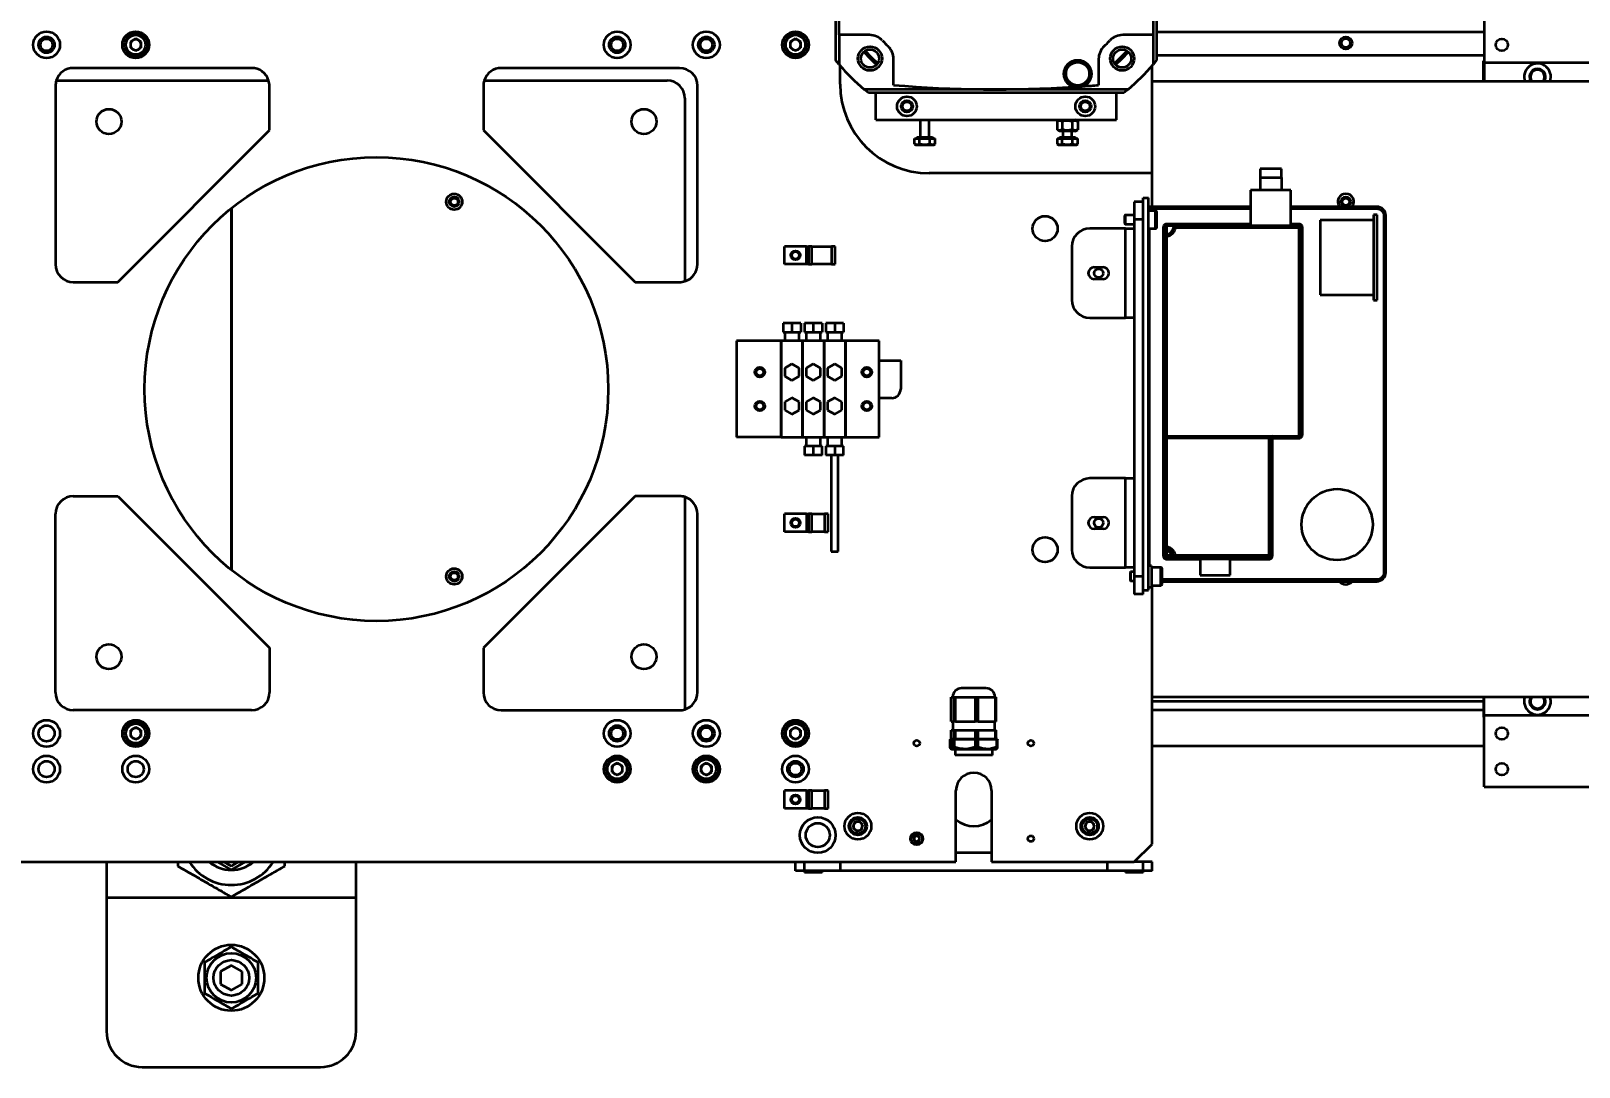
# Model space of a CAD drawing. Header units: millimetres. Extents: x 0 to 420, y 0 to 297.
# Drawn here: x 305.12 to 313.8, y 159.39 to 165.2 of the extents above; entities that cross this region are included whole.
import ezdxf

# ---------------------------------------------------------------- set-up
doc = ezdxf.new("R2010")
doc.units = ezdxf.units.MM
doc.layers.add('尺寸线层', color=150, linetype='Continuous')
doc.styles.add('SLDTEXTSTYLE2', font='TXT', dxfattribs={"width": 0.7})
doc.dimstyles.new('SLDDIMSTYLE0', dxfattribs={"dimtxt": 3.5, "dimasz": 3.302, "dimexe": 0, "dimexo": 0.0625, "dimgap": 0.875, "dimtad": 1, "dimdec": 1, "dimlfac": 100, "dimrnd": 1e-09, "dimzin": 12, "dimdsep": 46, "dimtxsty": 'SLDTEXTSTYLE2', "dimsah": 1, "dimcen": 0.09, "dimadec": 0, "dimazin": 3, "dimtfac": 1, "dimtdec": 3, "dimtofl": 0, "dimtmove": 0, "dimatfit": 3, "dimfxl": 0, "dimfrac": 2, "dimtolj": 1, "dimtzin": 12, "dimarcsym": 0})

# ---------------------------------------------------------------- blocks, each defined once
blk = doc.blocks.new('_D')
at = {"layer": '尺寸线层'}
for p, q in [((291.9431, 202.6412), (364.6876, 202.6412)), ((363.6876, 202.6412), (363.6876, 128.5802)), ((326.1167, 128.5802), (364.6876, 128.5802))]:
    blk.add_line(p, q, dxfattribs=at)
for points in [[(363.6876, 202.6412), (363.1796, 199.3392), (364.1956, 199.3392)], [(363.6876, 128.5802), (364.1956, 131.8822), (363.1796, 131.8822)]]:
    blk.add_solid(points, dxfattribs=at)
at = {"layer": '尺寸线层', "insert": (359.1758, 158.5376), "char_height": 3.5, "attachment_point": 1, "rotation": 90, "style": 'SLDTEXTSTYLE2'}
blk.add_mtext('7406.11', dxfattribs=at)
blk = doc.blocks.new('_D_6')
at = {"layer": '尺寸线层'}
for p, q in [((91.2154, 164.9172), (91.2154, 234.1922)), ((321.3154, 165.1871), (321.3154, 234.1922)), ((321.3154, 233.1922), (91.2154, 233.1922))]:
    blk.add_line(p, q, dxfattribs=at)
for points in [[(91.2154, 233.1922), (94.5174, 232.6842), (94.5174, 233.7002)], [(321.3154, 233.1922), (318.0134, 233.7002), (318.0134, 232.6842)]]:
    blk.add_solid(points, dxfattribs=at)
at = {"layer": '尺寸线层', "insert": (205.1726, 237.704), "char_height": 3.5, "attachment_point": 1, "style": 'SLDTEXTSTYLE2'}
blk.add_mtext('23010', dxfattribs=at)
blk = doc.blocks.new('_D_7')
at = {"layer": '尺寸线层'}
for p, q in [((70.597, 160.4022), (70.597, 246.1922)), ((332.8156, 175.1167), (332.8156, 246.1922)), ((332.8156, 245.1922), (70.597, 245.1922))]:
    blk.add_line(p, q, dxfattribs=at)
for points in [[(70.597, 245.1922), (73.899, 244.6842), (73.899, 245.7002)], [(332.8156, 245.1922), (329.5136, 245.7002), (329.5136, 244.6842)]]:
    blk.add_solid(points, dxfattribs=at)
at = {"layer": '尺寸线层', "insert": (202.8758, 249.704), "char_height": 3.5, "attachment_point": 1, "style": 'SLDTEXTSTYLE2'}
blk.add_mtext('26221.85', dxfattribs=at)

msp = doc.modelspace()

# ---------------------------------------------------------------- linework, layer by layer
at = {"color": 7, "linetype": 'Continuous', "lineweight": 35}
for p, q in [((311.4342, 166.4681), (311.4342, 165.0363)), ((309.6542, 165.1772), (309.6542, 166.3272)), ((311.4142, 166.3272), (311.4142, 165.1772)), ((309.6342, 165.3422), (309.6342, 165.0363)), ((313.2704, 165.3572), (313.2704, 165.0222)), ((305.7092, 165.1569), (305.6792, 165.1396)), ((305.6792, 165.1396), (305.6792, 165.1049)), ((305.7392, 165.1396), (305.7092, 165.1569)), ((305.7392, 165.1049), (305.7392, 165.1396)), ((309.4092, 165.1569), (309.3792, 165.1396)), ((309.3792, 165.1396), (309.3792, 165.1049)), ((309.4392, 165.1396), (309.4092, 165.1569)), ((309.4392, 165.1049), (309.4392, 165.1396)), ((309.8237, 165.1772), (309.6542, 165.1772)), ((309.6542, 165.1772), (309.6542, 165.0119)), ((311.4142, 165.1772), (311.2447, 165.1772)), ((311.4142, 165.1772), (311.4142, 165.0119)), ((313.2704, 165.1922), (311.4342, 165.1922)), ((305.6792, 165.1049), (305.7092, 165.0876)), ((305.7092, 165.0876), (305.7392, 165.1049)), ((309.3792, 165.1049), (309.4092, 165.0876)), ((309.4092, 165.0876), (309.4392, 165.1049)), ((309.9592, 164.8966), (309.9592, 165.0418)), ((311.1092, 165.0418), (311.1092, 164.8966)), ((313.2704, 165.0622), (311.4342, 165.0622)), ((306.3592, 164.9922), (305.3592, 164.9922)), ((308.7592, 164.9922), (307.7592, 164.9922)), ((309.6542, 165.0119), (309.6342, 165.0363)), ((309.6592, 164.9022), (309.6592, 165.006)), ((311.4092, 164.4022), (311.4092, 165.006)), ((311.4342, 165.0363), (311.4142, 165.0119)), ((313.2684, 165.0319), (313.2704, 165.0319)), ((313.2684, 165.0119), (313.2684, 165.0319)), ((313.2684, 164.9172), (313.2684, 165.0119)), ((313.2704, 165.0119), (313.2684, 165.0119)), ((313.2704, 165.0222), (314.4704, 165.0222)), ((313.2704, 165.0222), (313.2704, 164.9172)), ((305.2592, 164.8922), (305.2592, 163.8922)), ((305.2638, 164.9222), (306.4546, 164.9222)), ((306.4592, 164.6428), (306.4592, 164.8922)), ((307.6592, 164.8922), (307.6592, 164.6428)), ((307.6638, 164.9222), (308.6892, 164.9222)), ((308.8592, 163.8922), (308.8592, 164.8922)), ((310.5342, 164.8722), (309.7939, 164.8722)), ((309.8183, 164.8522), (309.7939, 164.8722)), ((311.2745, 164.8722), (310.5342, 164.8722)), ((311.2745, 164.8722), (311.2501, 164.8522)), ((316.2454, 164.9172), (311.4092, 164.9172)), ((308.7892, 164.8222), (308.7892, 163.7968)), ((311.2501, 164.8522), (309.8183, 164.8522)), ((309.8592, 164.7022), (309.8592, 164.8522)), ((311.2092, 164.7022), (311.2092, 164.8522)), ((309.8592, 164.7022), (311.2092, 164.7022)), ((310.1092, 164.7022), (310.1092, 164.6022)), ((310.1592, 164.6022), (310.1592, 164.7022)), ((310.8907, 164.7022), (310.8765, 164.694)), ((310.8765, 164.694), (310.8765, 164.6465)), ((310.9053, 164.694), (310.9053, 164.6465)), ((310.9631, 164.6465), (310.9631, 164.694)), ((310.9919, 164.694), (310.9777, 164.7022)), ((310.9919, 164.694), (310.9919, 164.6465)), ((305.6086, 163.7922), (306.4592, 164.6428)), ((307.6592, 164.6428), (308.5098, 163.7922)), ((310.8765, 164.6465), (310.8907, 164.6382)), ((310.9777, 164.6382), (310.8907, 164.6382)), ((310.9092, 164.6382), (310.9092, 164.6022)), ((310.9592, 164.6022), (310.9592, 164.6382)), ((310.9777, 164.6382), (310.9919, 164.6465)), ((310.0765, 164.5651), (310.0765, 164.5972)), ((310.0765, 164.5972), (310.1053, 164.5972)), ((310.0765, 164.5651), (310.0842, 164.5622)), ((310.0909, 164.5622), (310.0765, 164.5651)), ((310.0842, 164.5622), (310.0909, 164.5622)), ((310.0905, 164.6022), (310.0855, 164.5972)), ((310.1342, 164.6022), (310.0905, 164.6022)), ((310.1053, 164.5651), (310.0909, 164.5622)), ((310.0909, 164.5622), (310.1342, 164.5622)), ((310.1053, 164.5651), (310.1053, 164.5972)), ((310.1053, 164.5972), (310.1631, 164.5972)), ((310.1342, 164.5622), (310.1053, 164.5651)), ((310.1779, 164.6022), (310.1342, 164.6022)), ((310.1631, 164.5651), (310.1342, 164.5622)), ((310.1342, 164.5622), (310.1775, 164.5622)), ((310.1631, 164.5651), (310.1631, 164.5972)), ((310.1631, 164.5972), (310.1919, 164.5972)), ((310.1775, 164.5622), (310.1631, 164.5651)), ((310.1919, 164.5651), (310.1775, 164.5622)), ((310.1775, 164.5622), (310.1842, 164.5622)), ((310.1829, 164.5972), (310.1779, 164.6022)), ((310.1842, 164.5622), (310.1919, 164.5651)), ((310.1919, 164.5651), (310.1919, 164.5972)), ((310.8765, 164.5972), (310.8765, 164.5651)), ((310.8765, 164.5972), (310.9053, 164.5972)), ((310.8765, 164.5651), (310.8842, 164.5622)), ((310.8909, 164.5622), (310.8765, 164.5651)), ((310.8842, 164.5622), (310.8909, 164.5622)), ((310.8905, 164.6022), (310.8855, 164.5972)), ((310.9779, 164.6022), (310.8905, 164.6022)), ((310.9053, 164.5651), (310.8909, 164.5622)), ((310.8909, 164.5622), (310.9342, 164.5622)), ((310.9053, 164.5651), (310.9053, 164.5972)), ((310.9053, 164.5972), (310.9631, 164.5972)), ((310.9342, 164.5622), (310.9053, 164.5651)), ((310.9631, 164.5651), (310.9342, 164.5622)), ((310.9342, 164.5622), (310.9775, 164.5622)), ((310.9631, 164.5651), (310.9631, 164.5972)), ((310.9631, 164.5972), (310.9919, 164.5972)), ((310.9775, 164.5622), (310.9631, 164.5651)), ((310.9919, 164.5651), (310.9775, 164.5622)), ((310.9775, 164.5622), (310.9842, 164.5622)), ((310.9829, 164.5972), (310.9779, 164.6022)), ((310.9842, 164.5622), (310.9919, 164.5651)), ((310.9919, 164.5651), (310.9919, 164.5972)), ((311.4092, 164.4022), (310.1592, 164.4022)), ((311.4092, 164.2146), (311.4092, 164.4022)), ((312.1342, 164.4275), (312.0142, 164.4275)), ((312.0142, 164.4275), (312.0142, 164.3775)), ((312.0142, 164.3775), (312.0142, 164.3075)), ((312.0142, 164.3775), (312.1342, 164.3775)), ((312.1342, 164.3775), (312.1342, 164.4275)), ((312.1342, 164.3775), (312.1342, 164.3075)), ((311.3592, 164.2376), (311.3592, 164.2646)), ((311.3592, 164.2646), (311.3892, 164.2646)), ((311.3892, 162.0646), (311.3892, 164.2646)), ((311.9606, 164.3075), (311.9606, 164.1075)), ((312.1878, 164.3075), (311.9606, 164.3075)), ((312.1878, 164.1075), (312.1878, 164.3075)), ((306.2454, 164.206), (306.2454, 162.1785)), ((306.2454, 162.1785), (306.2454, 164.206)), ((311.3592, 164.2422), (311.3092, 164.2422)), ((311.3092, 164.2422), (311.3092, 164.1422)), ((311.3592, 164.1422), (311.3592, 164.2376)), ((311.3942, 164.2146), (311.3892, 164.2146)), ((311.3892, 164.2046), (311.3942, 164.2046)), ((311.4277, 164.1922), (311.3892, 164.1922)), ((311.3942, 164.2046), (311.3942, 164.2146)), ((311.9606, 164.2146), (311.3942, 164.2146)), ((311.3942, 164.1922), (311.3942, 164.2046)), ((311.3942, 164.2046), (311.9606, 164.2046)), ((311.4277, 164.0922), (311.4277, 164.1922)), ((311.4352, 164.0997), (311.4352, 164.1847)), ((312.6692, 164.2146), (312.1878, 164.2146)), ((312.1878, 164.2046), (312.6692, 164.2046)), ((312.6692, 164.2146), (312.6692, 164.2046)), ((311.2592, 164.0922), (311.0592, 164.0922)), ((311.2577, 164.1672), (311.2552, 164.1647)), ((311.2552, 164.1647), (311.2552, 164.1197)), ((311.2552, 164.1197), (311.2577, 164.1172)), ((311.3092, 164.1672), (311.2577, 164.1672)), ((311.2577, 164.1672), (311.2577, 164.1172)), ((311.2577, 164.1172), (311.3092, 164.1172)), ((311.2592, 163.5922), (311.2592, 164.0922)), ((311.2592, 164.0922), (311.3092, 164.0922)), ((311.3592, 164.1422), (311.3092, 164.1422)), ((311.3092, 164.1422), (311.3092, 162.1422)), ((311.3592, 162.1422), (311.3592, 164.1422)), ((311.3892, 164.0922), (311.4277, 164.0922)), ((311.3942, 162.2022), (311.3942, 164.0922)), ((311.4708, 164.0975), (311.4808, 164.0975)), ((311.4708, 164.0975), (311.4708, 162.2589)), ((311.4808, 164.0975), (311.4808, 164.0483)), ((311.4908, 164.1175), (311.4908, 164.1075)), ((311.9606, 164.1175), (311.4908, 164.1175)), ((311.4908, 164.0585), (311.4908, 164.1075)), ((311.5399, 164.1075), (311.4908, 164.1075)), ((311.5301, 164.0992), (311.5399, 164.0975)), ((311.5399, 164.1075), (311.5399, 164.0975)), ((312.2321, 164.1075), (311.5399, 164.1075)), ((311.5399, 164.0975), (312.2321, 164.0975)), ((312.2321, 164.1175), (312.1878, 164.1175)), ((312.2321, 164.1175), (312.2321, 164.1075)), ((312.2321, 164.0975), (312.2321, 164.1075)), ((312.2321, 164.0975), (312.2321, 162.9277)), ((312.2421, 164.0975), (312.2321, 164.0975)), ((312.2421, 162.9377), (312.2421, 164.0975)), ((312.2521, 164.0975), (312.2421, 164.0975)), ((312.2521, 162.9377), (312.2521, 164.0975)), ((312.6508, 164.1386), (312.3508, 164.1386)), ((312.3508, 164.1386), (312.3508, 163.721)), ((312.6708, 164.1685), (312.6508, 164.1685)), ((312.6508, 164.1685), (312.6508, 163.6911)), ((312.6708, 163.6911), (312.6708, 164.1685)), ((312.7092, 164.1646), (312.7092, 162.1646)), ((312.7192, 164.1646), (312.7092, 164.1646)), ((312.7192, 162.1646), (312.7192, 164.1646)), ((311.4808, 164.0483), (311.4808, 162.9377)), ((311.4908, 164.0483), (311.4808, 164.0483)), ((311.4908, 164.0483), (311.4891, 164.0582)), ((311.4908, 162.9277), (311.4908, 164.0483)), ((309.3467, 163.8922), (309.3467, 163.9922)), ((309.4717, 163.9922), (309.3467, 163.9922)), ((309.4717, 163.8922), (309.4717, 163.9922)), ((309.4717, 163.9922), (309.4817, 163.9922)), ((309.4817, 163.9922), (309.4817, 163.8922)), ((309.5017, 163.9922), (309.4817, 163.9922)), ((309.5017, 163.8922), (309.5017, 163.9922)), ((309.5017, 163.9922), (309.6117, 163.9922)), ((309.6117, 163.9922), (309.6117, 163.8922)), ((309.6317, 163.9922), (309.6117, 163.9922)), ((309.6317, 163.8922), (309.6317, 163.9922)), ((310.9592, 163.9922), (310.9592, 163.6922)), ((309.4717, 163.8922), (309.3467, 163.8922)), ((309.4817, 163.8922), (309.4717, 163.8922)), ((309.4817, 163.8922), (309.5017, 163.8922)), ((309.6117, 163.8922), (309.5017, 163.8922)), ((309.6117, 163.8922), (309.6317, 163.8922)), ((311.0842, 163.8752), (311.1342, 163.8752)), ((305.3592, 163.7922), (305.6086, 163.7922)), ((308.5098, 163.7922), (308.7592, 163.7922)), ((311.1342, 163.8092), (311.0842, 163.8092)), ((312.3508, 163.721), (312.6508, 163.721)), ((312.6508, 163.6911), (312.6708, 163.6911)), ((311.0592, 163.5922), (311.2592, 163.5922)), ((311.3092, 163.5922), (311.2592, 163.5922)), ((309.3392, 163.5622), (309.3392, 163.5122)), ((309.3892, 163.5622), (309.3392, 163.5622)), ((309.3392, 163.5122), (309.3892, 163.5122)), ((309.3492, 163.5122), (309.3492, 163.4622)), ((309.3892, 163.5622), (309.3892, 163.5122)), ((309.4392, 163.5622), (309.3892, 163.5622)), ((309.3892, 163.5122), (309.4392, 163.5122)), ((309.4292, 163.4622), (309.4292, 163.5122)), ((309.4392, 163.5622), (309.4392, 163.5122)), ((309.4592, 163.5622), (309.4592, 163.5122)), ((309.5092, 163.5622), (309.4592, 163.5622)), ((309.4592, 163.5122), (309.5092, 163.5122)), ((309.4692, 163.5122), (309.4692, 163.4622)), ((309.5092, 163.5622), (309.5092, 163.5122)), ((309.5592, 163.5622), (309.5092, 163.5622)), ((309.5092, 163.5122), (309.5592, 163.5122)), ((309.5492, 163.4622), (309.5492, 163.5122)), ((309.5592, 163.5622), (309.5592, 163.5122)), ((309.5792, 163.5622), (309.5792, 163.5122)), ((309.6292, 163.5622), (309.5792, 163.5622)), ((309.5792, 163.5122), (309.6292, 163.5122)), ((309.5892, 163.5122), (309.5892, 163.4622)), ((309.6292, 163.5622), (309.6292, 163.5122)), ((309.6792, 163.5622), (309.6292, 163.5622)), ((309.6292, 163.5122), (309.6792, 163.5122)), ((309.6692, 163.4622), (309.6692, 163.5122)), ((309.6792, 163.5622), (309.6792, 163.5122)), ((309.0792, 163.4622), (309.0792, 162.9222)), ((309.3292, 163.4622), (309.0792, 163.4622)), ((309.4492, 163.4622), (309.3292, 163.4622)), ((309.3292, 163.4622), (309.3292, 162.9222)), ((309.3292, 162.9222), (309.3292, 163.4622)), ((309.4492, 162.9222), (309.4492, 163.4622)), ((309.4492, 163.4622), (309.4492, 162.9222)), ((309.5692, 163.4622), (309.4492, 163.4622)), ((309.5692, 162.9222), (309.5692, 163.4622)), ((309.6892, 163.4622), (309.5692, 163.4622)), ((309.5692, 163.4622), (309.5692, 162.9222)), ((309.6892, 163.4622), (309.6892, 162.9222)), ((309.8792, 163.4622), (309.6892, 163.4622)), ((309.6892, 162.9222), (309.6892, 163.4622)), ((309.8792, 162.9222), (309.8792, 163.4622)), ((309.3892, 163.3334), (309.3492, 163.3103)), ((309.3492, 163.3103), (309.3492, 163.2641)), ((309.4292, 163.3103), (309.3892, 163.3334)), ((309.4292, 163.2641), (309.4292, 163.3103)), ((309.5092, 163.3334), (309.4692, 163.3103)), ((309.4692, 163.3103), (309.4692, 163.2641)), ((309.5492, 163.3103), (309.5092, 163.3334)), ((309.5492, 163.2641), (309.5492, 163.3103)), ((309.6292, 163.3334), (309.5892, 163.3103)), ((309.5892, 163.3103), (309.5892, 163.2641)), ((309.6692, 163.3103), (309.6292, 163.3334)), ((309.6692, 163.2641), (309.6692, 163.3103)), ((309.8792, 163.3522), (309.9992, 163.3522)), ((309.9992, 163.3522), (309.9992, 163.1922)), ((309.3492, 163.2641), (309.3892, 163.2411)), ((309.3892, 163.2411), (309.4292, 163.2641)), ((309.4692, 163.2641), (309.5092, 163.2411)), ((309.5092, 163.2411), (309.5492, 163.2641)), ((309.5892, 163.2641), (309.6292, 163.2411)), ((309.6292, 163.2411), (309.6692, 163.2641)), ((309.3892, 163.1434), (309.3492, 163.1203)), ((309.4292, 163.1203), (309.3892, 163.1434)), ((309.5092, 163.1434), (309.4692, 163.1203)), ((309.5492, 163.1203), (309.5092, 163.1434)), ((309.6292, 163.1434), (309.5892, 163.1203)), ((309.6692, 163.1203), (309.6292, 163.1434)), ((309.9492, 163.1422), (309.8792, 163.1422)), ((309.3492, 163.1203), (309.3492, 163.0741)), ((309.3492, 163.0741), (309.3892, 163.0511)), ((309.3892, 163.0511), (309.4292, 163.0741)), ((309.4292, 163.0741), (309.4292, 163.1203)), ((309.4692, 163.1203), (309.4692, 163.0741)), ((309.4692, 163.0741), (309.5092, 163.0511)), ((309.5092, 163.0511), (309.5492, 163.0741)), ((309.5492, 163.0741), (309.5492, 163.1203)), ((309.5892, 163.1203), (309.5892, 163.0741)), ((309.5892, 163.0741), (309.6292, 163.0511)), ((309.6292, 163.0511), (309.6692, 163.0741)), ((309.6692, 163.0741), (309.6692, 163.1203)), ((309.3292, 162.9222), (309.0792, 162.9222)), ((309.3292, 162.9222), (309.4492, 162.9222)), ((309.4492, 162.9222), (309.5692, 162.9222)), ((309.5092, 162.8722), (309.4592, 162.8722)), ((309.4592, 162.8722), (309.4592, 162.8222)), ((309.4692, 162.9222), (309.4692, 162.8722)), ((309.5092, 162.8722), (309.5092, 162.8222)), ((309.5592, 162.8722), (309.5092, 162.8722)), ((309.5492, 162.8722), (309.5492, 162.9222)), ((309.5592, 162.8222), (309.5592, 162.8722)), ((309.5692, 162.9222), (309.6892, 162.9222)), ((309.5792, 162.8722), (309.5792, 162.8222)), ((309.6292, 162.8722), (309.5792, 162.8722)), ((309.5892, 162.9222), (309.5892, 162.8722)), ((309.6292, 162.8722), (309.6292, 162.8222)), ((309.6792, 162.8722), (309.6292, 162.8722)), ((309.6692, 162.8722), (309.6692, 162.9222)), ((309.6792, 162.8222), (309.6792, 162.8722)), ((309.6892, 162.9222), (309.8792, 162.9222)), ((311.4908, 162.9177), (311.4808, 162.9177)), ((311.4808, 162.9177), (311.4808, 162.308)), ((311.4908, 162.9277), (312.2321, 162.9277)), ((311.4908, 162.9177), (311.4908, 162.9277)), ((312.0642, 162.9177), (311.4908, 162.9177)), ((311.4908, 162.308), (311.4908, 162.9177)), ((312.0642, 162.9277), (312.0642, 162.9177)), ((312.0742, 162.9177), (312.0642, 162.9177)), ((312.0642, 162.9177), (312.0642, 162.2589)), ((312.0742, 162.2589), (312.0742, 162.9177)), ((312.0742, 162.9177), (312.0842, 162.9177)), ((312.0842, 162.9177), (312.0842, 162.9277)), ((312.0842, 162.9177), (312.2321, 162.9177)), ((312.0842, 162.2589), (312.0842, 162.9177)), ((312.2321, 162.9177), (312.2321, 162.9277)), ((312.2521, 162.9377), (312.2421, 162.9377)), ((309.5092, 162.8222), (309.4592, 162.8222)), ((309.5592, 162.8222), (309.5092, 162.8222)), ((309.6292, 162.8222), (309.5792, 162.8222)), ((309.6092, 162.8222), (309.6092, 162.2811)), ((309.6792, 162.8222), (309.6292, 162.8222)), ((309.6492, 162.2811), (309.6492, 162.8222)), ((311.2592, 162.6922), (311.0592, 162.6922)), ((311.2592, 162.1922), (311.2592, 162.6922)), ((311.2592, 162.6922), (311.3092, 162.6922)), ((305.3592, 162.5922), (305.6086, 162.5922)), ((305.6086, 162.5922), (306.4592, 161.7416)), ((308.5098, 162.5922), (307.6592, 161.7416)), ((308.7592, 162.5922), (308.5098, 162.5922)), ((308.7892, 162.5876), (308.7892, 161.3968)), ((310.9592, 162.5922), (310.9592, 162.2922)), ((305.2592, 161.4922), (305.2592, 162.4922)), ((308.8592, 161.4922), (308.8592, 162.4922)), ((309.3467, 162.3922), (309.3467, 162.4922)), ((309.4717, 162.4922), (309.3467, 162.4922)), ((309.4717, 162.4922), (309.4717, 162.3922)), ((309.4717, 162.4922), (309.4817, 162.4922)), ((309.4817, 162.4922), (309.4817, 162.3922)), ((309.5017, 162.4922), (309.4817, 162.4922)), ((309.5017, 162.3922), (309.5017, 162.4922)), ((309.5017, 162.4922), (309.5717, 162.4922)), ((309.5717, 162.4922), (309.5717, 162.3922)), ((309.5917, 162.4922), (309.5717, 162.4922)), ((309.5917, 162.3922), (309.5917, 162.4922)), ((311.0842, 162.4752), (311.1342, 162.4752)), ((309.4717, 162.3922), (309.3467, 162.3922)), ((309.4817, 162.3922), (309.4717, 162.3922)), ((309.4817, 162.3922), (309.5017, 162.3922)), ((309.5717, 162.3922), (309.5017, 162.3922)), ((309.5717, 162.3922), (309.5917, 162.3922)), ((311.1342, 162.4092), (311.0842, 162.4092)), ((309.6092, 162.2811), (309.6492, 162.2811)), ((311.4808, 162.308), (311.4908, 162.308)), ((311.4908, 162.2876), (311.4808, 162.2876)), ((311.4808, 162.2876), (311.4808, 162.2589)), ((311.4891, 162.2982), (311.4908, 162.308)), ((311.4908, 162.2589), (311.4908, 162.2876)), ((311.0592, 162.1922), (311.2592, 162.1922)), ((311.3092, 162.1922), (311.2592, 162.1922)), ((311.4052, 162.2022), (311.3892, 162.2022)), ((311.4052, 162.2022), (311.4052, 162.1422)), ((311.4577, 162.1922), (311.4052, 162.1922)), ((311.4577, 162.0922), (311.4577, 162.1922)), ((311.4652, 162.0997), (311.4652, 162.1847)), ((311.4708, 162.2589), (311.4808, 162.2589)), ((311.4808, 162.2589), (311.4908, 162.2589)), ((311.5195, 162.2589), (311.4908, 162.2589)), ((311.4908, 162.2589), (311.4908, 162.2489)), ((311.4908, 162.2489), (311.5195, 162.2489)), ((311.4908, 162.2389), (311.4908, 162.2489)), ((311.4908, 162.2389), (311.6787, 162.2389)), ((311.5195, 162.2589), (311.5195, 162.2489)), ((311.5399, 162.2589), (311.5301, 162.2572)), ((312.0642, 162.2589), (311.5399, 162.2589)), ((311.5399, 162.2589), (311.5399, 162.2489)), ((311.5399, 162.2489), (312.0642, 162.2489)), ((311.6787, 162.2389), (311.6787, 162.1489)), ((311.8462, 162.2389), (311.6787, 162.2389)), ((311.8462, 162.1489), (311.8462, 162.2389)), ((311.8462, 162.2389), (312.0642, 162.2389)), ((312.0642, 162.2489), (312.0642, 162.2589)), ((312.0642, 162.2589), (312.0742, 162.2589)), ((312.0642, 162.2389), (312.0642, 162.2489)), ((312.0742, 162.2589), (312.0842, 162.2589)), ((311.2877, 162.1672), (311.2852, 162.1647)), ((311.2852, 162.1647), (311.2852, 162.1197)), ((311.2852, 162.1197), (311.2877, 162.1172)), ((311.3092, 162.1672), (311.2877, 162.1672)), ((311.2877, 162.1672), (311.2877, 162.1172)), ((311.2877, 162.1172), (311.3092, 162.1172)), ((311.3592, 162.1422), (311.3092, 162.1422)), ((311.3092, 162.1422), (311.3092, 162.0422)), ((311.3592, 162.0422), (311.3592, 162.1422)), ((311.4052, 162.1422), (311.4052, 162.0822)), ((311.4052, 162.0922), (311.4577, 162.0922)), ((311.4092, 160.6422), (311.4092, 162.0922)), ((312.6692, 162.1246), (311.4652, 162.1246)), ((311.4652, 162.1146), (312.6692, 162.1146)), ((311.6787, 162.1489), (311.8462, 162.1489)), ((312.6692, 162.1146), (312.6692, 162.1246)), ((312.7092, 162.1646), (312.7192, 162.1646)), ((311.3592, 162.0422), (311.3092, 162.0422)), ((311.3592, 162.0646), (311.3892, 162.0646)), ((311.3892, 162.0822), (311.4052, 162.0822)), ((306.4592, 161.7416), (306.4592, 161.4922)), ((307.6592, 161.7416), (307.6592, 161.4922)), ((310.2831, 161.3297), (310.2831, 161.4657)), ((310.2831, 161.4657), (310.2969, 161.4657)), ((310.2969, 161.4657), (310.2969, 161.3297)), ((310.2969, 161.4657), (310.3073, 161.4657)), ((310.3073, 161.3297), (310.3073, 161.4657)), ((310.3073, 161.4657), (310.4162, 161.4657)), ((310.4162, 161.4657), (310.4162, 161.3297)), ((310.4162, 161.4657), (310.4334, 161.4657)), ((310.4334, 161.3297), (310.4334, 161.4657)), ((310.4334, 161.4657), (310.5284, 161.4657)), ((310.5284, 161.4657), (310.5284, 161.3297)), ((310.5284, 161.4657), (310.5353, 161.4657)), ((310.5353, 161.3297), (310.5353, 161.4657)), ((311.4092, 161.4672), (316.2454, 161.4672)), ((311.4092, 161.4422), (313.2684, 161.4422)), ((313.2684, 161.4672), (313.2684, 161.3726)), ((313.2704, 161.3622), (313.2704, 161.4672)), ((306.3592, 161.3922), (305.3592, 161.3922)), ((307.7592, 161.3922), (308.7592, 161.3922)), ((310.2831, 161.3297), (310.2969, 161.3297)), ((310.2922, 161.3297), (310.2922, 161.2797)), ((310.3073, 161.3297), (310.2969, 161.3297)), ((310.3073, 161.3297), (310.4162, 161.3297)), ((310.4334, 161.3297), (310.4162, 161.3297)), ((310.4334, 161.3297), (310.5284, 161.3297)), ((310.5262, 161.2797), (310.5262, 161.3297)), ((310.5353, 161.3297), (310.5284, 161.3297)), ((313.2684, 161.3922), (311.4092, 161.3922)), ((313.2704, 161.3726), (313.2684, 161.3726)), ((313.2684, 161.3726), (313.2684, 161.3526)), ((313.2684, 161.3526), (313.2704, 161.3526)), ((313.2704, 160.9622), (313.2704, 161.3622)), ((314.4704, 161.3622), (313.2704, 161.3622)), ((305.7092, 161.2969), (305.6792, 161.2796)), ((305.6792, 161.2796), (305.6792, 161.2449)), ((305.6792, 161.2449), (305.7092, 161.2276)), ((305.7392, 161.2796), (305.7092, 161.2969)), ((305.7092, 161.2276), (305.7392, 161.2449)), ((305.7392, 161.2449), (305.7392, 161.2796)), ((309.4092, 161.2969), (309.3792, 161.2796)), ((309.3792, 161.2796), (309.3792, 161.2449)), ((309.3792, 161.2449), (309.4092, 161.2276)), ((309.4392, 161.2796), (309.4092, 161.2969)), ((309.4092, 161.2276), (309.4392, 161.2449)), ((309.4392, 161.2449), (309.4392, 161.2796)), ((310.2767, 161.2297), (310.2757, 161.2287)), ((310.2905, 161.2287), (310.2757, 161.2287)), ((310.2757, 161.1864), (310.2757, 161.2287)), ((310.2914, 161.2297), (310.2767, 161.2297)), ((310.2831, 161.2297), (310.2831, 161.2797)), ((310.2831, 161.2797), (310.2969, 161.2797)), ((310.2914, 161.2297), (310.2905, 161.2287)), ((310.2905, 161.2287), (310.2905, 161.1864)), ((310.2905, 161.2287), (310.3008, 161.2287)), ((310.3015, 161.2297), (310.2914, 161.2297)), ((310.2969, 161.2797), (310.2969, 161.2297)), ((310.2969, 161.2797), (310.3073, 161.2797)), ((310.3015, 161.2297), (310.3008, 161.2287)), ((310.3008, 161.1864), (310.3008, 161.2287)), ((310.4171, 161.2287), (310.3008, 161.2287)), ((310.4173, 161.2297), (310.3015, 161.2297)), ((310.3073, 161.2797), (310.4162, 161.2797)), ((310.3073, 161.2297), (310.3073, 161.2797)), ((310.4162, 161.2797), (310.4334, 161.2797)), ((310.4162, 161.2797), (310.4162, 161.2297)), ((310.4173, 161.2297), (310.4171, 161.2287)), ((310.4171, 161.2287), (310.4171, 161.1864)), ((310.4171, 161.2287), (310.4343, 161.2287)), ((310.434, 161.2297), (310.4173, 161.2297)), ((310.4334, 161.2297), (310.4334, 161.2797)), ((310.4334, 161.2797), (310.5284, 161.2797)), ((310.4343, 161.2287), (310.434, 161.2297)), ((310.5351, 161.2297), (310.434, 161.2297)), ((310.4343, 161.1864), (310.4343, 161.2287)), ((310.5359, 161.2287), (310.4343, 161.2287)), ((310.5284, 161.2797), (310.5284, 161.2297)), ((310.5284, 161.2797), (310.5353, 161.2797)), ((310.5351, 161.2297), (310.5359, 161.2287)), ((310.5417, 161.2297), (310.5351, 161.2297)), ((310.5353, 161.2297), (310.5353, 161.2797)), ((310.5359, 161.2287), (310.5359, 161.1864)), ((310.5359, 161.2287), (310.5427, 161.2287)), ((310.5417, 161.2297), (310.5427, 161.2287)), ((310.5427, 161.1864), (310.5427, 161.2287)), ((310.281, 161.1754), (310.2855, 161.1717)), ((310.5328, 161.1717), (310.2855, 161.1717)), ((310.3008, 161.1864), (310.2905, 161.1864)), ((310.3042, 161.1717), (310.3042, 161.1397)), ((310.5142, 161.1397), (310.3042, 161.1397)), ((310.4343, 161.1864), (310.4171, 161.1864)), ((310.5142, 161.1397), (310.5142, 161.1717)), ((310.5328, 161.1717), (310.5374, 161.1754)), ((310.5427, 161.1864), (310.5359, 161.1864)), ((311.4092, 161.1922), (313.2704, 161.1922)), ((308.4092, 161.0969), (308.3792, 161.0796)), ((308.3792, 161.0796), (308.3792, 161.0449)), ((308.4392, 161.0796), (308.4092, 161.0969)), ((308.4392, 161.0449), (308.4392, 161.0796)), ((308.9092, 161.0969), (308.8792, 161.0796)), ((308.8792, 161.0796), (308.8792, 161.0449)), ((308.9392, 161.0796), (308.9092, 161.0969)), ((308.9392, 161.0449), (308.9392, 161.0796)), ((308.3792, 161.0449), (308.4092, 161.0276)), ((308.4092, 161.0276), (308.4392, 161.0449)), ((308.8792, 161.0449), (308.9092, 161.0276)), ((308.9092, 161.0276), (308.9392, 161.0449)), ((313.2704, 160.9622), (314.4704, 160.9622)), ((309.3467, 160.8422), (309.3467, 160.9422)), ((309.4717, 160.9422), (309.3467, 160.9422)), ((309.4717, 160.9422), (309.4717, 160.8422)), ((309.4717, 160.9422), (309.4817, 160.9422)), ((309.4817, 160.9422), (309.4817, 160.8422)), ((309.5017, 160.9422), (309.4817, 160.9422)), ((309.5017, 160.8422), (309.5017, 160.9422)), ((309.5017, 160.9422), (309.5717, 160.9422)), ((309.5717, 160.9422), (309.5717, 160.8422)), ((309.5917, 160.9422), (309.5717, 160.9422)), ((309.5917, 160.8422), (309.5917, 160.9422)), ((310.3092, 160.5422), (310.3092, 160.9422)), ((310.5092, 160.9422), (310.5092, 160.5422)), ((309.4717, 160.8422), (309.3467, 160.8422)), ((309.4817, 160.8422), (309.4717, 160.8422)), ((309.4817, 160.8422), (309.5017, 160.8422)), ((309.5717, 160.8422), (309.5017, 160.8422)), ((309.5717, 160.8422), (309.5917, 160.8422)), ((309.7383, 160.7621), (309.7315, 160.7341)), ((309.7315, 160.7341), (309.7524, 160.7142)), ((309.7659, 160.7703), (309.7383, 160.7621)), ((309.7524, 160.7142), (309.7801, 160.7224)), ((309.7869, 160.7504), (309.7659, 160.7703)), ((309.7801, 160.7224), (309.7869, 160.7504)), ((311.0383, 160.7621), (311.0315, 160.7341)), ((311.0315, 160.7341), (311.0524, 160.7142)), ((311.0659, 160.7703), (311.0383, 160.7621)), ((311.0524, 160.7142), (311.0801, 160.7224)), ((311.0869, 160.7504), (311.0659, 160.7703)), ((311.0801, 160.7224), (311.0869, 160.7504)), ((310.0861, 160.6893), (310.0729, 160.678)), ((310.0729, 160.678), (310.076, 160.661)), ((310.076, 160.661), (310.0923, 160.6552)), ((310.1024, 160.6835), (310.0861, 160.6893)), ((310.0923, 160.6552), (310.1055, 160.6664)), ((310.1055, 160.6664), (310.1024, 160.6835)), ((311.3092, 160.5422), (311.4092, 160.6422)), ((304.0092, 160.5422), (310.3092, 160.5422)), ((305.5454, 160.5422), (305.5454, 160.3422)), ((305.9454, 160.5422), (305.9454, 160.519)), ((306.2454, 160.4972), (306.1674, 160.5422)), ((306.3233, 160.5422), (306.2454, 160.4972)), ((306.5454, 160.519), (306.5454, 160.5422)), ((306.9454, 160.3422), (306.9454, 160.5422)), ((309.4092, 160.4922), (309.4092, 160.5422)), ((309.4592, 160.4922), (309.4592, 160.5422)), ((309.6592, 160.5422), (309.6592, 160.4922)), ((310.5092, 160.5922), (310.3092, 160.5922)), ((310.5092, 160.5422), (311.3092, 160.5422)), ((311.1592, 160.4922), (311.1592, 160.5422)), ((311.3592, 160.5422), (311.3092, 160.5422)), ((311.3592, 160.4922), (311.3592, 160.5422)), ((311.4092, 160.5422), (311.3592, 160.5422)), ((311.4092, 160.4922), (311.4092, 160.5422)), ((309.4592, 160.4922), (309.4092, 160.4922)), ((309.4592, 160.4922), (309.4592, 160.4822)), ((309.6592, 160.4922), (309.4592, 160.4922)), ((309.5592, 160.4822), (309.4592, 160.4822)), ((309.5592, 160.4822), (309.5592, 160.4922)), ((311.1592, 160.4922), (309.6592, 160.4922)), ((311.3592, 160.4922), (311.1592, 160.4922)), ((311.2592, 160.4922), (311.2592, 160.4822)), ((311.3592, 160.4822), (311.2592, 160.4822)), ((311.3592, 160.4822), (311.3592, 160.4922)), ((311.4092, 160.4922), (311.3592, 160.4922)), ((305.5454, 160.3422), (306.9454, 160.3422)), ((305.5454, 160.3422), (305.5454, 159.5922)), ((306.9454, 159.5922), (306.9454, 160.3422)), ((306.2454, 159.9615), (306.1854, 159.9269)), ((306.1854, 159.9269), (306.1854, 159.8576)), ((306.3054, 159.9269), (306.2454, 159.9615)), ((306.3054, 159.8576), (306.3054, 159.9269)), ((306.1854, 159.8576), (306.2454, 159.823)), ((306.2454, 159.823), (306.3054, 159.8576)), ((305.7454, 159.3922), (306.7454, 159.3922))]:
    msp.add_line(p, q, dxfattribs=at)
at = {"color": 7, "linetype": 'Continuous', "lineweight": 35, "flags": 128}
for points in [[(309.792, 165.0821), (309.8271, 165.0451), (309.8641, 165.01)], [(309.7999, 165.0883), (309.8342, 165.0522), (309.8702, 165.0179)], [(311.1982, 165.0179), (311.2342, 165.0522), (311.2685, 165.0883)], [(311.2043, 165.01), (311.2413, 165.0451), (311.2764, 165.0821)], [(313.6411, 164.9172), (313.6436, 164.9261), (313.6454, 164.9422)]]:
    msp.add_lwpolyline(points, dxfattribs=at)
at = {"color": 7, "linetype": 'Continuous', "lineweight": 35}
for centre, radius in [((305.2092, 165.1222), 0.075), ((305.2092, 165.1222), 0.045), ((305.2092, 165.1222), 0.034), ((305.7092, 165.1222), 0.075), ((305.7092, 165.1222), 0.065), ((305.7092, 165.1222), 0.055), ((308.4092, 165.1222), 0.075), ((308.4092, 165.1222), 0.045), ((308.4092, 165.1222), 0.034), ((308.9092, 165.1222), 0.075), ((308.9092, 165.1222), 0.045), ((308.9092, 165.1222), 0.034), ((309.4092, 165.1222), 0.075), ((309.4092, 165.1222), 0.065), ((309.4092, 165.1222), 0.055), ((312.4954, 165.1322), 0.035), ((312.4954, 165.1322), 0.025), ((313.3704, 165.1222), 0.034), ((309.8271, 165.0451), 0.0675), ((309.8271, 165.0451), 0.051), ((311.2413, 165.0451), 0.0675), ((311.2413, 165.0451), 0.051), ((310.9917, 164.9598), 0.077), ((310.9917, 164.9598), 0.065), ((310.0342, 164.7772), 0.055), ((310.0342, 164.7772), 0.033), ((310.0342, 164.7772), 0.025), ((311.0342, 164.7772), 0.055), ((311.0342, 164.7772), 0.033), ((311.0342, 164.7772), 0.025), ((305.5592, 164.6922), 0.07), ((308.5592, 164.6922), 0.07), ((307.0592, 163.1922), 1.3), ((307.4954, 164.2422), 0.045), ((307.4954, 164.2422), 0.0275), ((307.4954, 164.2422), 0.021), ((312.4954, 164.2422), 0.0275), ((312.4954, 164.2422), 0.021), ((310.8092, 164.0922), 0.07), ((309.4092, 163.9422), 0.026), ((309.4092, 163.9422), 0.021), ((311.1092, 163.8422), 0.025), ((309.2092, 163.2872), 0.0275), ((309.2092, 163.2872), 0.021), ((309.8092, 163.2872), 0.0275), ((309.8092, 163.2872), 0.021), ((309.2092, 163.0972), 0.0275), ((309.2092, 163.0972), 0.021), ((309.8092, 163.0972), 0.0275), ((309.8092, 163.0972), 0.021), ((312.4467, 162.4332), 0.1994), ((309.4092, 162.4422), 0.026), ((309.4092, 162.4422), 0.021), ((311.1092, 162.4422), 0.025), ((310.8092, 162.2922), 0.07), ((307.4954, 162.1422), 0.045), ((307.4954, 162.1422), 0.0275), ((307.4954, 162.1422), 0.021), ((305.5592, 161.6922), 0.07), ((308.5592, 161.6922), 0.07), ((305.2092, 161.2622), 0.075), ((305.2092, 161.2622), 0.045), ((305.7092, 161.2622), 0.075), ((305.7092, 161.2622), 0.065), ((305.7092, 161.2622), 0.055), ((308.4092, 161.2622), 0.075), ((308.4092, 161.2622), 0.045), ((308.9092, 161.2622), 0.075), ((308.9092, 161.2622), 0.045), ((309.4092, 161.2622), 0.075), ((309.4092, 161.2622), 0.065), ((309.4092, 161.2622), 0.055), ((308.4092, 161.2622), 0.034), ((308.9092, 161.2622), 0.034), ((310.0892, 161.2072), 0.0165), ((310.7292, 161.2072), 0.0165), ((313.3704, 161.2622), 0.034), ((305.2092, 161.0622), 0.075), ((305.7092, 161.0622), 0.075), ((308.4092, 161.0622), 0.075), ((308.9092, 161.0622), 0.075), ((309.4092, 161.0622), 0.075), ((305.2092, 161.0622), 0.045), ((305.7092, 161.0622), 0.045), ((308.4092, 161.0622), 0.065), ((308.4092, 161.0622), 0.055), ((308.9092, 161.0622), 0.065), ((308.9092, 161.0622), 0.055), ((309.4092, 161.0622), 0.045), ((309.4092, 161.0622), 0.034), ((313.3704, 161.0622), 0.034), ((309.4092, 160.8922), 0.026), ((309.4092, 160.8922), 0.021), ((309.5342, 160.6922), 0.1), ((309.7592, 160.7422), 0.075), ((309.7592, 160.7422), 0.05), ((311.0592, 160.7422), 0.075), ((311.0592, 160.7422), 0.05), ((309.5342, 160.6922), 0.0675), ((309.7592, 160.7422), 0.0425), ((310.0892, 160.6722), 0.035), ((310.0892, 160.6722), 0.03), ((311.0592, 160.7422), 0.0425), ((310.7292, 160.6722), 0.0165), ((306.2454, 159.8922), 0.185), ((306.2454, 159.8922), 0.1385), ((306.2454, 159.8922), 0.1)]:
    msp.add_circle(centre, radius, dxfattribs=at)
for centre, radius, start, end in [((305.7092, 165.1222), 0.03, 120, 180), ((305.7092, 165.1222), 0.03, 60, 120), ((305.7092, 165.1222), 0.03, 0, 60), ((309.4092, 165.1222), 0.03, 120, 180), ((309.4092, 165.1222), 0.03, 60, 120), ((309.4092, 165.1222), 0.03, 0, 60), ((309.8237, 165.0772), 0.1, 43.53326, 90), ((310.5342, 165.7522), 0.88, 223.53326, 226.46674), ((310.5342, 165.7522), 0.88, 313.53326, 316.46674), ((311.2447, 165.0772), 0.1, 90, 136.46674), ((305.7092, 165.1222), 0.03, 180, 240), ((305.7092, 165.1222), 0.03, 240, 300), ((305.7092, 165.1222), 0.03, 300, 0), ((309.4092, 165.1222), 0.03, 180, 240), ((309.4092, 165.1222), 0.03, 240, 300), ((309.4092, 165.1222), 0.03, 300, 0), ((309.8592, 165.0418), 0.1, 0, 46.46674), ((311.2092, 165.0418), 0.1, 133.53326, 180), ((305.3592, 164.8922), 0.1, 90, 162.5424), ((306.3592, 164.8922), 0.1, 17.4576, 90), ((307.7592, 164.8922), 0.1, 90, 162.5424), ((308.7592, 164.8922), 0.1, 0, 90), ((310.5342, 165.7522), 1.15, 220.07366, 229.92634), ((310.5342, 165.7522), 1.15, 310.07366, 319.92634), ((313.5704, 164.9422), 0.075, 0, 199.47122), ((313.5704, 164.9422), 0.045, 0, 213.74899), ((313.5704, 164.9422), 0.04, 90, 218.68219), ((313.5704, 164.9422), 0.04, 321.31781, 90), ((305.3592, 164.8922), 0.1, 162.5424, 180), ((306.3592, 164.8922), 0.1, 0, 17.4576), ((307.7592, 164.8922), 0.1, 162.5424, 180), ((308.6892, 164.8222), 0.1, 0, 90), ((310.1592, 164.9022), 0.5, 180, 270), ((310.5342, 171.6722), 6.8, 265.14934, 273.6682), ((310.5342, 171.6722), 6.8, 274.12999, 274.85066), ((313.5704, 164.9422), 0.045, 326.25101, 0), ((312.4954, 164.2422), 0.045, 90, 217.9591), ((312.4954, 164.2422), 0.045, 322.0409, 90), ((311.4277, 164.1847), 0.0075, 0, 90), ((312.6692, 164.1646), 0.05, 0, 90), ((311.0592, 163.9922), 0.1, 90, 180), ((311.4277, 164.0997), 0.0075, 270, 0), ((311.4908, 164.0975), 0.01, 90, 180), ((311.4808, 164.1075), 0.05, 279.59407, 350.40593), ((311.5399, 164.0975), 0.01, 90, 170.40593), ((312.2321, 164.0975), 0.01, 0, 90), ((311.4908, 164.0483), 0.01, 99.59407, 180), ((305.3592, 163.8922), 0.1, 180, 270), ((308.7592, 163.8922), 0.1, 287.4576, 0), ((311.0842, 163.8422), 0.033, 90, 270), ((311.1342, 163.8422), 0.033, 270, 90), ((308.7592, 163.8922), 0.1, 270, 287.4576), ((311.0592, 163.6922), 0.1, 180, 270), ((309.9492, 163.1922), 0.05, 270, 0), ((311.4908, 162.9377), 0.01, 180, 270), ((312.0842, 162.9177), 0.01, 90, 180), ((312.2321, 162.9377), 0.01, 270, 0), ((311.0592, 162.5922), 0.1, 90, 180), ((305.3592, 162.4922), 0.1, 90, 180), ((308.7592, 162.4922), 0.1, 72.5424, 90), ((308.7592, 162.4922), 0.1, 0, 72.5424), ((311.0842, 162.4422), 0.033, 90, 270), ((311.1342, 162.4422), 0.033, 270, 90), ((311.0592, 162.2922), 0.1, 180, 270), ((311.4908, 162.308), 0.01, 180, 260.40593), ((311.4808, 162.2489), 0.05, 9.59407, 80.40593), ((311.4577, 162.1847), 0.0075, 0, 90), ((311.4908, 162.2589), 0.01, 180, 270), ((311.5399, 162.2589), 0.01, 189.59407, 270), ((311.6687, 162.2389), 0.01, 0, 90), ((311.8562, 162.2389), 0.01, 90, 180), ((312.0642, 162.2589), 0.01, 270, 0), ((311.4577, 162.0997), 0.0075, 270, 0), ((312.4954, 162.1422), 0.045, 217.9591, 322.0409), ((312.6692, 162.1646), 0.05, 270, 0), ((305.3592, 161.4922), 0.1, 180, 270), ((306.3592, 161.4922), 0.1, 270, 0), ((307.7592, 161.4922), 0.1, 180, 270), ((308.7592, 161.4922), 0.1, 287.4576, 0), ((310.3406, 161.4657), 0.05, 90, 180), ((310.4778, 161.4657), 0.05, 0, 90), ((308.7592, 161.4922), 0.1, 270, 287.4576), ((313.5704, 161.4422), 0.075, 160.52878, 19.47122), ((313.5704, 161.4422), 0.045, 146.25101, 33.74899), ((313.5704, 161.4422), 0.04, 141.31781, 38.68219), ((305.7092, 161.2622), 0.03, 120, 180), ((305.7092, 161.2622), 0.03, 180, 240), ((305.7092, 161.2622), 0.03, 60, 120), ((305.7092, 161.2622), 0.03, 240, 300), ((305.7092, 161.2622), 0.03, 0, 60), ((305.7092, 161.2622), 0.03, 300, 0), ((309.4092, 161.2622), 0.03, 120, 180), ((309.4092, 161.2622), 0.03, 180, 240), ((309.4092, 161.2622), 0.03, 60, 120), ((309.4092, 161.2622), 0.03, 240, 300), ((309.4092, 161.2622), 0.03, 0, 60), ((309.4092, 161.2622), 0.03, 300, 0), ((308.4092, 161.0622), 0.03, 120, 180), ((308.4092, 161.0622), 0.03, 180, 240), ((308.4092, 161.0622), 0.03, 60, 120), ((308.4092, 161.0622), 0.03, 0, 60), ((308.4092, 161.0622), 0.03, 300, 0), ((308.9092, 161.0622), 0.03, 120, 180), ((308.9092, 161.0622), 0.03, 180, 240), ((308.9092, 161.0622), 0.03, 60, 120), ((308.9092, 161.0622), 0.03, 0, 60), ((308.9092, 161.0622), 0.03, 300, 0), ((308.4092, 161.0622), 0.03, 240, 300), ((308.9092, 161.0622), 0.03, 240, 300), ((310.4092, 160.9422), 0.1, 0, 180), ((309.7592, 160.7422), 0.025, 166.45604, 226.45604), ((309.7592, 160.7422), 0.025, 106.45604, 166.45604), ((309.7592, 160.7422), 0.025, 226.45604, 286.45604), ((309.7592, 160.7422), 0.025, 46.45604, 106.45604), ((309.7592, 160.7422), 0.025, 286.45604, 346.45604), ((309.7592, 160.7422), 0.025, 346.45604, 46.45604), ((310.4092, 160.8922), 0.15, 228.18969, 311.81031), ((311.0592, 160.7422), 0.025, 166.45604, 226.45604), ((311.0592, 160.7422), 0.025, 106.45604, 166.45604), ((311.0592, 160.7422), 0.025, 226.45604, 286.45604), ((311.0592, 160.7422), 0.025, 46.45604, 106.45604), ((311.0592, 160.7422), 0.025, 286.45604, 346.45604), ((311.0592, 160.7422), 0.025, 346.45604, 46.45604), ((310.0892, 160.6722), 0.015, 130.40484, 190.40484), ((310.0892, 160.6722), 0.015, 190.40484, 250.40484), ((310.0892, 160.6722), 0.015, 70.40484, 130.40484), ((310.0892, 160.6722), 0.015, 250.40484, 310.40484), ((310.0892, 160.6722), 0.015, 10.40484, 70.40484), ((310.0892, 160.6722), 0.015, 310.40484, 10.40484), ((306.2454, 160.6922), 0.2795, 212.45742, 270), ((306.2454, 160.6922), 0.195, 230.28486, 270), ((306.2454, 160.6922), 0.2795, 270, 327.54258), ((306.2454, 160.6922), 0.195, 270, 309.71514), ((305.7454, 159.5922), 0.2, 180, 270), ((306.7454, 159.5922), 0.2, 270, 0)]:
    msp.add_arc(centre, radius, start, end, dxfattribs=at)
for points, knots in [([(310.8765, 164.694), (310.8816, 164.6964), (310.8913, 164.7007), (310.9009, 164.6961), (310.9053, 164.694)], [0, 0, 0, 0, 0.5347467, 1, 1, 1, 1]), ([(310.9053, 164.694), (310.9156, 164.6964), (310.9349, 164.7007), (310.9541, 164.6961), (310.9631, 164.694)], [0, 0, 0, 0, 0.534747, 1, 1, 1, 1]), ([(310.9631, 164.694), (310.9682, 164.6964), (310.9779, 164.7007), (310.9875, 164.6961), (310.9919, 164.694)], [0, 0, 0, 0, 0.534747, 1, 1, 1, 1]), ([(310.9053, 164.6465), (310.9002, 164.6441), (310.8905, 164.6398), (310.8809, 164.6443), (310.8765, 164.6465)], [0, 0, 0, 0, 0.534747, 1, 1, 1, 1]), ([(310.9631, 164.6465), (310.9527, 164.6441), (310.9334, 164.6398), (310.9143, 164.6443), (310.9053, 164.6465)], [0, 0, 0, 0, 0.534747, 1, 1, 1, 1]), ([(310.9919, 164.6465), (310.9868, 164.6441), (310.9771, 164.6398), (310.9675, 164.6443), (310.9631, 164.6465)], [0, 0, 0, 0, 0.534747, 1, 1, 1, 1]), ([(312.6692, 164.2046), (312.6742, 164.204), (312.682, 164.2032), (312.6913, 164.1982), (312.6977, 164.1931), (312.7028, 164.1866), (312.7078, 164.1773), (312.7087, 164.1696), (312.7092, 164.1646)], [0, 0, 0, 0, 0.239457, 0.368361, 0.5, 0.631639, 0.760543, 1, 1, 1, 1]), ([(311.4908, 164.1175), (311.4882, 164.1172), (311.4844, 164.1168), (311.4797, 164.1143), (311.4765, 164.1117), (311.4739, 164.1086), (311.4714, 164.1039), (311.471, 164.1), (311.4708, 164.0975)], [0, 0, 0, 0, 0.239443, 0.369636, 0.5, 0.630193, 0.760557, 1, 1, 1, 1]), ([(311.4908, 164.0483), (311.4966, 164.0499), (311.5086, 164.053), (311.5238, 164.0644), (311.5353, 164.0796), (311.5384, 164.0916), (311.5399, 164.0975)], [0, 0, 0, 0, 0.243937, 0.5, 0.756063, 1, 1, 1, 1]), ([(312.2521, 164.0975), (312.2519, 164.1), (312.2514, 164.1039), (312.2489, 164.1086), (312.2464, 164.1117), (312.2432, 164.1143), (312.2385, 164.1168), (312.2346, 164.1172), (312.2321, 164.1175)], [0, 0, 0, 0, 0.239443, 0.369636, 0.5, 0.630193, 0.760557, 1, 1, 1, 1]), ([(311.4808, 162.9377), (311.4808, 162.9374), (311.4808, 162.937), (311.4808, 162.9345), (311.4808, 162.9319), (311.4808, 162.9287), (311.4808, 162.9241), (311.4808, 162.9202), (311.4808, 162.9177)], [0, 0, 0, 0, 0.2394429, 0.3696359, 0.4999999, 0.6301929, 0.7605571, 1, 1, 1, 1]), ([(312.2321, 162.9177), (312.2346, 162.9179), (312.2385, 162.9183), (312.2432, 162.9208), (312.2464, 162.9234), (312.2489, 162.9266), (312.2514, 162.9313), (312.2519, 162.9352), (312.2521, 162.9377)], [0, 0, 0, 0, 0.239443, 0.369636, 0.5, 0.630193, 0.760557, 1, 1, 1, 1]), ([(311.4808, 162.308), (311.4808, 162.308), (311.4808, 162.3078), (311.4808, 162.3062), (311.4808, 162.3023), (311.4808, 162.2955), (311.4808, 162.2902), (311.4808, 162.2876)], [0, 0, 0, 0, 0.12564, 0.251465, 0.50079, 0.75024, 1, 1, 1, 1]), ([(311.4908, 162.2876), (311.4905, 162.2889), (311.4899, 162.2916), (311.4895, 162.2945), (311.4893, 162.2963), (311.4892, 162.2974), (311.4891, 162.298), (311.4891, 162.2981), (311.4891, 162.2982)], [0, 0, 0, 0, 0.243402, 0.498706, 0.620602, 0.744527, 0.870853, 1, 1, 1, 1]), ([(311.5399, 162.2589), (311.5384, 162.2647), (311.5353, 162.2767), (311.5238, 162.2919), (311.5086, 162.3034), (311.4966, 162.3065), (311.4908, 162.308)], [0, 0, 0, 0, 0.2439372, 0.5, 0.7560628, 1, 1, 1, 1]), ([(311.5195, 162.2589), (311.5184, 162.2622), (311.5161, 162.2689), (311.5094, 162.2775), (311.5008, 162.2842), (311.4941, 162.2865), (311.4908, 162.2876)], [0, 0, 0, 0, 0.245513, 0.5, 0.754487, 1, 1, 1, 1]), ([(311.4708, 162.2589), (311.471, 162.2564), (311.4714, 162.2525), (311.4739, 162.2478), (311.4765, 162.2446), (311.4797, 162.242), (311.4844, 162.2395), (311.4882, 162.2391), (311.4908, 162.2389)], [0, 0, 0, 0, 0.239443, 0.369636, 0.5, 0.630193, 0.760557, 1, 1, 1, 1]), ([(311.5298, 162.2572), (311.5298, 162.2572), (311.5298, 162.2572), (311.5292, 162.2573), (311.5282, 162.2574), (311.5264, 162.2576), (311.5235, 162.258), (311.5208, 162.2586), (311.5195, 162.2589)], [0, 0, 0, 0, 0.00819, 0.151876, 0.292846, 0.43152, 0.722538, 1, 1, 1, 1]), ([(311.5195, 162.2489), (311.5221, 162.2489), (311.5274, 162.2489), (311.5343, 162.2489), (311.5381, 162.2489), (311.5397, 162.2489), (311.5398, 162.2489), (311.5399, 162.2489)], [0, 0, 0, 0, 0.250339, 0.499708, 0.749099, 0.874555, 1, 1, 1, 1]), ([(312.0642, 162.2389), (312.0667, 162.2391), (312.0706, 162.2395), (312.0752, 162.242), (312.0784, 162.2446), (312.081, 162.2478), (312.0835, 162.2525), (312.0839, 162.2564), (312.0842, 162.2589)], [0, 0, 0, 0, 0.239443, 0.369636, 0.5, 0.630193, 0.760557, 1, 1, 1, 1]), ([(312.7092, 162.1646), (312.7087, 162.1595), (312.7078, 162.1518), (312.7028, 162.1425), (312.6977, 162.1361), (312.6913, 162.1309), (312.682, 162.1259), (312.6742, 162.1251), (312.6692, 162.1246)], [0, 0, 0, 0, 0.239457, 0.368361, 0.5, 0.631639, 0.760543, 1, 1, 1, 1]), ([(310.4767, 161.5157), (310.4767, 161.5157), (310.4767, 161.5157), (310.4709, 161.5157), (310.4634, 161.5157), (310.4535, 161.5157), (310.4386, 161.5157), (310.4174, 161.5157), (310.3952, 161.5157), (310.3783, 161.5157), (310.3664, 161.5157), (310.3563, 161.5157), (310.346, 161.5157), (310.343, 161.5157), (310.3411, 161.5157)], [0, 0, 0, 0, 0.085824, 0.152758, 0.221113, 0.289468, 0.356402, 0.480742, 0.605082, 0.672016, 0.740371, 0.808726, 0.87566, 1, 1, 1, 1]), ([(310.2905, 161.1864), (310.2893, 161.1831), (310.2869, 161.1766), (310.2832, 161.1735), (310.2798, 161.1761), (310.2773, 161.1815), (310.2759, 161.1855), (310.2757, 161.1864)], [0, 0, 0, 0, 0.246551, 0.49991, 0.716518, 0.938918, 1, 1, 1, 1]), ([(310.4171, 161.1864), (310.407, 161.1829), (310.3863, 161.1758), (310.3556, 161.1734), (310.3267, 161.1773), (310.3095, 161.1833), (310.3008, 161.1864)], [0, 0, 0, 0, 0.268065, 0.545296, 0.769721, 1, 1, 1, 1]), ([(310.5359, 161.1864), (310.527, 161.1829), (310.509, 161.1758), (310.4822, 161.1734), (310.4569, 161.1773), (310.4419, 161.1833), (310.4343, 161.1864)], [0, 0, 0, 0, 0.268065, 0.545296, 0.769721, 1, 1, 1, 1]), ([(310.5371, 161.1757), (310.5376, 161.176), (310.5392, 161.1769), (310.5411, 161.1815), (310.5424, 161.1855), (310.5427, 161.1864)], [0, 0, 0, 0, 0.262022, 0.840989, 1, 1, 1, 1]), ([(306.2052, 160.5422), (306.2061, 160.5417), (306.2196, 160.5339), (306.2329, 160.5262), (306.2454, 160.519)], [0, 0, 0, 0, 0.066435, 1, 1, 1, 1]), ([(306.2454, 160.519), (306.2577, 160.5262), (306.2711, 160.5339), (306.2846, 160.5417), (306.2856, 160.5422)], [0, 0, 0, 0, 0.92595, 1, 1, 1, 1]), ([(305.9454, 160.519), (305.9583, 160.5116), (305.9843, 160.4966), (306.0242, 160.4735), (306.0648, 160.4501), (306.1157, 160.4207), (306.1766, 160.3855), (306.2223, 160.3591), (306.2454, 160.3458)], [0, 0, 0, 0, 0.132342, 0.264646, 0.399911, 0.53515, 0.765446, 1, 1, 1, 1]), ([(306.2454, 160.3458), (306.2583, 160.3533), (306.2843, 160.3683), (306.3242, 160.3913), (306.3648, 160.4148), (306.4157, 160.4442), (306.4766, 160.4793), (306.5223, 160.5057), (306.5454, 160.519)], [0, 0, 0, 0, 0.132342, 0.264646, 0.399911, 0.53515, 0.765446, 1, 1, 1, 1]), ([(306.2454, 160.0654), (306.2324, 160.0579), (306.206, 160.0427), (306.167, 160.0202), (306.1298, 159.9987), (306.1069, 159.9855), (306.0954, 159.9788)], [0, 0, 0, 0, 0.264614, 0.534966, 0.765352, 1, 1, 1, 1]), ([(306.3954, 159.9788), (306.3824, 159.9864), (306.356, 160.0016), (306.317, 160.0241), (306.2798, 160.0456), (306.2569, 160.0588), (306.2454, 160.0654)], [0, 0, 0, 0, 0.264614, 0.534966, 0.765352, 1, 1, 1, 1]), ([(306.0954, 159.9788), (306.0954, 159.9638), (306.0954, 159.9334), (306.0954, 159.8884), (306.0954, 159.8453), (306.0954, 159.819), (306.0954, 159.8056)], [0, 0, 0, 0, 0.264614, 0.534966, 0.765352, 1, 1, 1, 1]), ([(306.3954, 159.8056), (306.3954, 159.8207), (306.3954, 159.8511), (306.3954, 159.8961), (306.3954, 159.9391), (306.3954, 159.9655), (306.3954, 159.9788)], [0, 0, 0, 0, 0.264614, 0.534966, 0.765352, 1, 1, 1, 1]), ([(306.0954, 159.8056), (306.1084, 159.7981), (306.1347, 159.7829), (306.1737, 159.7604), (306.211, 159.7389), (306.2338, 159.7257), (306.2454, 159.719)], [0, 0, 0, 0, 0.264614, 0.534966, 0.765352, 1, 1, 1, 1]), ([(306.2454, 159.719), (306.2584, 159.7266), (306.2847, 159.7417), (306.3237, 159.7643), (306.361, 159.7858), (306.3838, 159.799), (306.3954, 159.8056)], [0, 0, 0, 0, 0.264614, 0.534966, 0.765352, 1, 1, 1, 1])]:
    msp.add_open_spline(points, degree=3, knots=knots, dxfattribs=at)

# ---------------------------------------------------------------- dimensions: what is measured, and where the dimension line sits
at = {"layer": '尺寸线层'}
for base, p1, p2, angle, picture, middle in [((70.597, 245.1922), (332.8156, 175.1167), (70.597, 160.4022), 0, '_D_7', (209.0129, 245.1922)), ((91.2154, 233.1922), (321.3154, 165.1871), (91.2154, 164.9172), 0, '_D_6', (209.0129, 233.1922)), ((363.6876, 128.5802), (291.9431, 202.6412), (326.1167, 128.5802), 90, '_D', (363.6876, 163.9067))]:
    dim = msp.add_linear_dim(base=base, p1=p1, p2=p2, angle=angle, dimstyle='SLDDIMSTYLE0', dxfattribs=at)
    dim.commit()
    dim.dimension.update_dxf_attribs({"geometry": picture, "text_midpoint": middle, "dimtype": 160})

doc.saveas('drawing.dxf')
